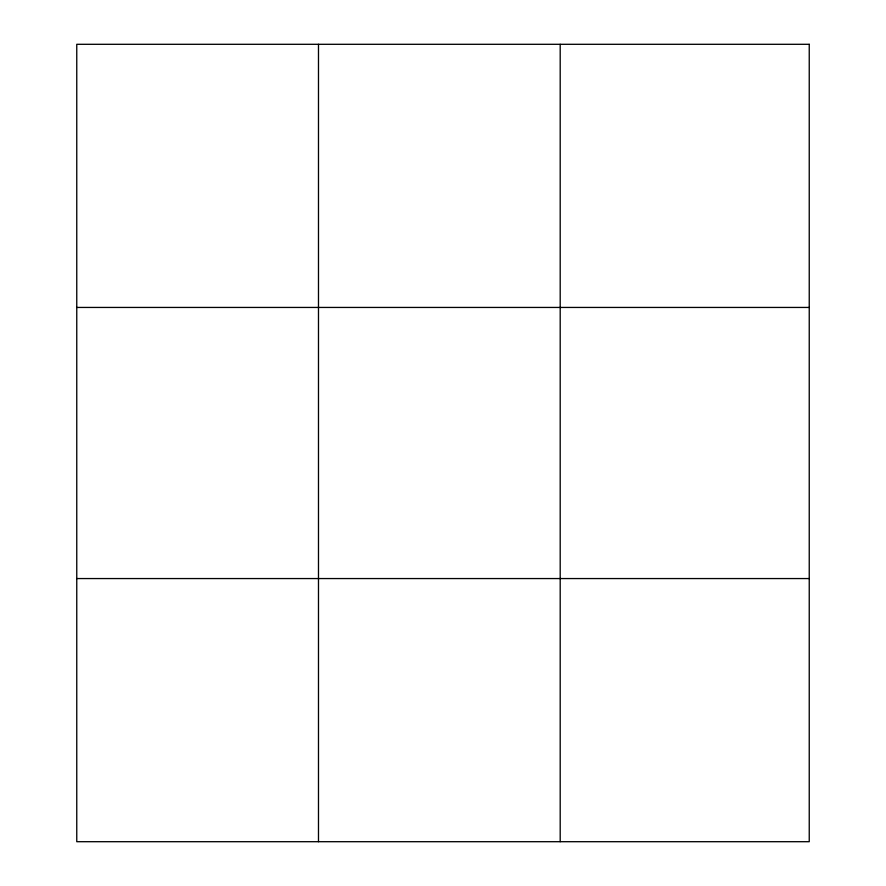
<?xml version="1.0" encoding="UTF-8"?>
<svg xmlns="http://www.w3.org/2000/svg" width="886" height="886" viewBox="0 0 886 886"><rect width="100%" height="100%" fill="white"/><g stroke="black" fill="none" stroke-linecap="round" stroke-linejoin="round"><path stroke-width="1.33" d="M318.484 841.7L318.484 44.3M560.196 841.7L560.196 44.3M76.761 307.442L809.239 307.442M76.761 578.558L809.239 578.558M809.239 44.3L809.239 841.7L76.761 841.7L76.761 44.3L809.239 44.3"/></g></svg>
